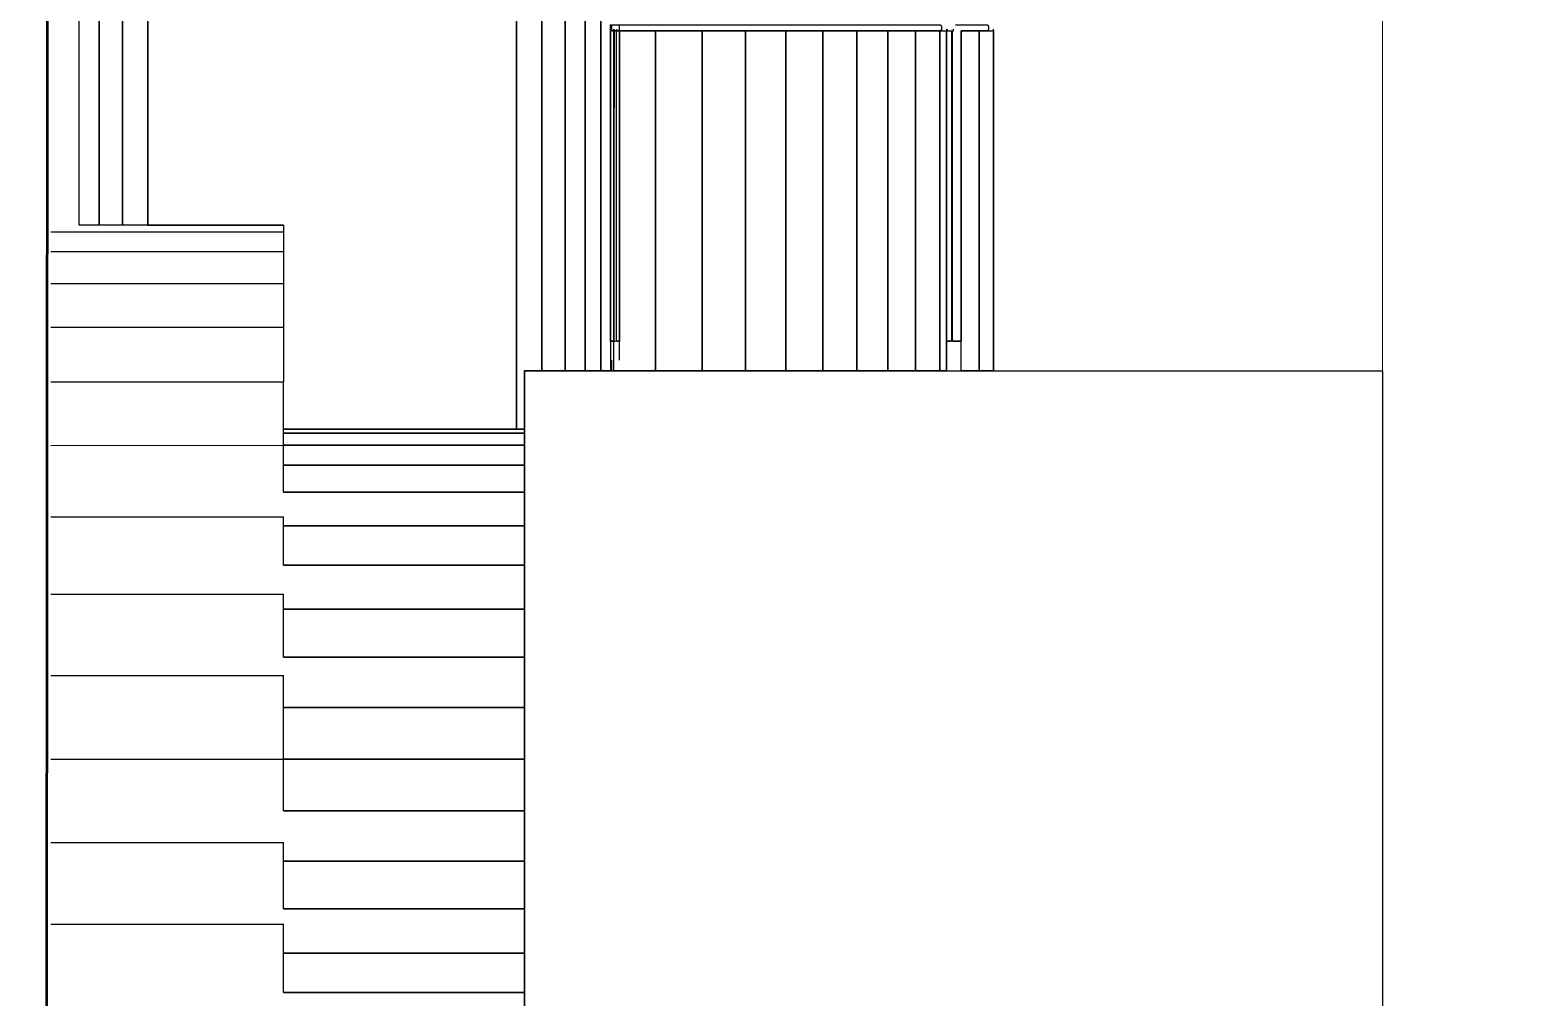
# Model space of a CAD drawing. Header units: centimetres. Extents: x -48696 to 156237, y -5617 to 29024.
# Drawn here: x -13087.8 to -13079.56, y 14443.63 to 14448.95 of the extents above; entities that cross this region are included whole.
import ezdxf

# ---------------------------------------------------------------- set-up
doc = ezdxf.new("R2010")
doc.units = ezdxf.units.CM
doc.layers.add('Moveis', color=1, linetype='Continuous', lineweight=9)
doc.layers.add('Parede Baixa', color=5, linetype='Continuous', lineweight=50)
doc.layers.add('Piso', color=55, linetype='Continuous')

msp = doc.modelspace()

# ---------------------------------------------------------------- hatches: boundary and pattern name
at = {"layer": 'Piso'}
h = msp.add_hatch(dxfattribs=at)
h.set_pattern_fill('ANSI37', color=256, scale=13.333333, angle=45)
h.set_pattern_definition([(90, (5480.73, -3367.213), (-42.33333, 2e-14), []), (180, (5480.73, -3367.213), (-2e-14, -42.33333), [])])
h.paths.add_polyline_path([(-12937.99445, 14313.57475), (-13087.78039, 14313.52818), (-13087.75893, 14339.12057), (-13086.06218, 14339.03706), (-13086.21793, 14345.88526), (-13083.58652, 14345.88526), (-13076.83896, 14346.39357), (-13076.83896, 14347.52057), (-13048.61262, 14347.52057), (-13048.61262, 14334.9489), (-13017.93074, 14334.9489), (-13017.93074, 14365.69224), (-13048.61262, 14365.69224), (-13048.61262, 14353.12057), (-13076.83896, 14353.12057), (-13076.83896, 14354.24757), (-13080.84877, 14354.24757), (-13083.58652, 14354.75588), (-13086.21793, 14354.75588), (-13086.26036, 14361.5593), (-13087.75238, 14361.56017), (-13087.79683, 14393.54395), (-12937.94779, 14393.57476)])
h.paths.add_polyline_path([(-12937.94371, 14400.57476), (-13087.72964, 14400.54397), (-13087.72964, 14403.52722), (-13083.4999, 14403.52722), (-13083.4999, 14405.32683), (-13082.50635, 14405.62652), (-13082.23122, 14423.36513), (-13084.60047, 14423.40188), (-13085.80529, 14421.30052), (-13084.31367, 14420.4453), (-13083.4999, 14407.79389), (-13087.72541, 14407.79636), (-13087.70718, 14439.04928), (-13084.26459, 14439.04928), (-13084.26459, 14440.89998), (-13082.40115, 14440.89998), (-13082.40115, 14442.80677), (-13080.36586, 14442.80677), (-13080.36586, 14425.43759), (-13021.14763, 14426.13282), (-13021.14763, 14446.86308), (-13023.69233, 14463.57722), (-13041.17218, 14467.13162), (-13080.36586, 14464.44261), (-13080.36586, 14447.07343), (-13082.5025, 14447.07343), (-13082.5025, 14448.97043), (-13084.42469, 14449.19548), (-13084.51767, 14450.72475), (-13087.70037, 14450.72475), (-13087.68078, 14465.72113), (-13086.67623, 14465.11919), (-13085.24137, 14465.11919), (-13085.53098, 14466.6844), (-13082.71596, 14466.67068), (-13082.72939, 14463.91475), (-13081.33711, 14464.11318), (-13081.10084, 14466.51247), (-13080.67037, 14466.65959), (-13080.11105, 14470.90493), (-13077.61769, 14471.48413), (-13077.61769, 14476.85671), (-13077.61769, 14477.85959), (-13037.68454, 14477.85959), (-13037.64154, 14551.58544), (-13032.33398, 14551.58544), (-13032.33398, 14556.58544), (-12950.33295, 14556.77376), (-12950.32565, 14553.59765), (-12953.32565, 14553.59076), (-12953.15915, 14481.09095), (-12956.65914, 14481.08291), (-12956.6063, 14484.36317), (-12962.3686, 14483.8856), (-12962.3686, 14477.61076), (-12956.94332, 14474.61595), (-12956.29042, 14478.58375), (-12953.1534, 14478.58375), (-12953.14423, 14474.59097), (-12950.14423, 14474.59786), (-12950.15342, 14478.59785), (-12946.65343, 14478.60588), (-12946.64621, 14475.46396), (-12942.64466, 14475.46396), (-12941.08587, 14478.07029), (-12941.08587, 14481.72332), (-12942.7351, 14484.28189), (-12947.08174, 14484.28189), (-12946.65917, 14481.10588), (-12950.15916, 14481.09784), (-12950.32106, 14551.59765), (-12940.32108, 14551.59971), (-12940.32149, 14553.59702), (-12937.85446, 14553.60538)])

# ---------------------------------------------------------------- linework, layer by layer
at = {"layer": 'Moveis'}
msp.add_line((-13080.36586, 14425.43759), (-13080.36586, 14464.44261), dxfattribs=at)
at = {"layer": 'Parede Baixa'}
msp.add_line((-13087.78039, 14313.52818), (-13087.64038, 14553.57458), dxfattribs=at)
at = {"layer": 'Piso'}
for p, q in [((-13084.58986, 14448.94265), (-13084.58877, 14448.95093)), ((-13084.58557, 14448.94265), (-13084.58986, 14448.94265)), ((-13084.58986, 14447.23627), (-13084.58986, 14448.94265)), ((-13084.58986, 14447.23627), (-13084.58557, 14448.94265)), ((-13084.58557, 14448.94265), (-13084.58449, 14448.95093)), ((-13084.58049, 14448.94265), (-13084.58557, 14448.94265)), ((-13084.58049, 14448.94265), (-13084.57386, 14448.94265)), ((-13084.5728, 14448.95093), (-13084.57386, 14448.94265)), ((-13084.57386, 14448.94265), (-13084.55786, 14448.94265)), ((-13084.55786, 14448.94265), (-13084.55786, 14448.97036)), ((-13082.78806, 14448.94265), (-13082.78822, 14448.95093)), ((-13082.76139, 14448.95093), (-13082.76029, 14448.94265)), ((-13082.75756, 14448.95093), (-13082.76029, 14448.94265)), ((-13082.76029, 14447.23627), (-13082.76029, 14448.94265)), ((-13082.76029, 14448.94265), (-13082.73353, 14448.94265)), ((-13082.73353, 14448.94265), (-13082.72745, 14448.94265)), ((-13082.72745, 14448.94265), (-13082.72312, 14448.94265)), ((-13082.72312, 14448.94265), (-13082.72194, 14448.95093)), ((-13082.53002, 14448.94265), (-13082.53013, 14448.95093)), ((-13082.53002, 14448.94265), (-13082.5025, 14448.94265)), ((-13082.5025, 14448.94265), (-13082.50371, 14448.95065)), ((-13082.5025, 14447.23627), (-13082.5025, 14448.94265)), ((-13087.14986, 14447.87343), (-13086.40319, 14447.87343)), ((-13084.60803, 14447.23627), (-13084.58986, 14447.23627)), ((-13084.58986, 14447.23627), (-13084.58049, 14447.23627)), ((-13084.58986, 14447.21), (-13084.58986, 14447.23627)), ((-13084.58986, 14447.13185), (-13084.58986, 14447.21)), ((-13084.57386, 14447.23627), (-13084.55786, 14447.23627)), ((-13082.76029, 14447.23627), (-13082.73353, 14447.23627)), ((-13082.76029, 14447.21), (-13082.76029, 14447.23627)), ((-13082.76029, 14447.13185), (-13082.76029, 14447.21)), ((-13082.72745, 14447.23627), (-13082.68013, 14447.23627)), ((-13082.5025, 14447.21), (-13082.5025, 14447.23627)), ((-13082.5025, 14447.13185), (-13082.5025, 14447.21)), ((-13084.58986, 14447.07343), (-13084.58986, 14447.13185)), ((-13082.76029, 14447.07343), (-13082.76029, 14447.13185)), ((-13082.5025, 14447.07343), (-13082.5025, 14447.13185)), ((-13085.08053, 14447.04717), (-13085.08053, 14447.07343)), ((-13085.08053, 14447.07343), (-13084.98516, 14447.07343)), ((-13085.08053, 14446.96902), (-13085.08053, 14447.04717)), ((-13084.98516, 14447.07343), (-13084.85653, 14447.07343)), ((-13084.85653, 14447.07343), (-13084.74607, 14447.07343)), ((-13084.74607, 14447.07343), (-13084.66131, 14447.07343)), ((-13084.66131, 14447.07343), (-13084.60803, 14447.07343)), ((-13084.60803, 14447.07343), (-13084.58986, 14447.07343)), ((-13084.60053, 14447.07343), (-13084.36009, 14447.07343)), ((-13084.58986, 14447.07343), (-13084.58049, 14447.07343)), ((-13084.58049, 14447.07343), (-13084.57386, 14447.07343)), ((-13084.57386, 14447.07343), (-13084.55786, 14447.07343)), ((-13084.36009, 14447.07343), (-13084.10453, 14447.07343)), ((-13084.10453, 14447.07343), (-13083.86597, 14447.07343)), ((-13083.86597, 14447.07343), (-13083.64452, 14447.07343)), ((-13083.64452, 14447.07343), (-13083.44027, 14447.07343)), ((-13083.44027, 14447.07343), (-13083.25332, 14447.07343)), ((-13083.25332, 14447.07343), (-13083.08376, 14447.07343)), ((-13083.08376, 14447.07343), (-13082.93166, 14447.07343)), ((-13082.93166, 14447.07343), (-13082.7971, 14447.07343)), ((-13082.7971, 14447.07343), (-13082.76029, 14447.07343)), ((-13082.76029, 14447.07343), (-13082.73353, 14447.07343)), ((-13082.73353, 14447.07343), (-13082.72745, 14447.07343)), ((-13082.72745, 14447.07343), (-13082.68013, 14447.07343)), ((-13082.68013, 14447.07343), (-13082.58081, 14447.07343)), ((-13082.58081, 14447.07343), (-13082.5025, 14447.07343)), ((-13082.5025, 14447.07343), (-13080.36586, 14447.07343)), ((-13080.36586, 14447.07343), (-13080.36586, 14442.80677)), ((-13085.08053, 14446.84091), (-13085.08053, 14446.96902)), ((-13085.08053, 14446.75343), (-13085.08053, 14446.84091)), ((-13086.40319, 14446.75343), (-13085.12319, 14446.75343)), ((-13085.12319, 14446.75343), (-13085.08053, 14446.75343)), ((-13085.08053, 14446.73111), (-13085.08053, 14446.75343)), ((-13085.08053, 14446.66468), (-13085.08053, 14446.73111)), ((-13085.08053, 14446.55579), (-13085.08053, 14446.66468)), ((-13085.08053, 14446.44859), (-13085.08053, 14446.55579)), ((-13085.08053, 14446.40712), (-13085.08053, 14446.44859)), ((-13085.08053, 14446.22232), (-13085.08053, 14446.40712)), ((-13085.08053, 14446.19404), (-13085.08053, 14446.22232)), ((-13085.08053, 14446.00595), (-13085.08053, 14446.19404)), ((-13085.08053, 14445.90861), (-13085.08053, 14446.00595)), ((-13085.08053, 14445.76334), (-13085.08053, 14445.90861)), ((-13085.08053, 14445.59934), (-13085.08053, 14445.76334)), ((-13085.08053, 14445.50045), (-13085.08053, 14445.59934)), ((-13085.08053, 14445.27383), (-13085.08053, 14445.50045)), ((-13085.08053, 14445.22377), (-13085.08053, 14445.27383)), ((-13085.08053, 14444.9401), (-13085.08053, 14445.22377)), ((-13085.08053, 14444.65643), (-13085.08053, 14444.9401)), ((-13085.08053, 14444.60637), (-13085.08053, 14444.65643)), ((-13085.08053, 14444.37975), (-13085.08053, 14444.60637)), ((-13085.08053, 14444.28086), (-13085.08053, 14444.37975)), ((-13085.08053, 14444.11686), (-13085.08053, 14444.28086)), ((-13085.08053, 14443.97159), (-13085.08053, 14444.11686)), ((-13085.08053, 14443.87425), (-13085.08053, 14443.97159)), ((-13085.08053, 14443.68616), (-13085.08053, 14443.87425)), ((-13085.08053, 14443.65788), (-13085.08053, 14443.68616)), ((-13085.08053, 14443.47308), (-13085.08053, 14443.65788))]:
    msp.add_line(p, q, dxfattribs=at)
for points, invisible_edges in [([(-13082.5025, 14448.94265), (-13082.5025, 14448.94265), (-13082.50371, 14448.95065), (-13082.24908, 14469.1777)], 13), ([(-13082.5025, 14448.94265), (-13082.5025, 14448.94265), (-13082.50371, 14448.95065), (-13082.24908, 14469.1777)], 13), ([(-13082.5025, 14448.94265), (-13082.5025, 14448.94265), (-13082.50371, 14448.95065), (-13082.24908, 14469.1777)], 13), ([(-13082.5025, 14448.94265), (-13082.5025, 14448.94265), (-13082.50371, 14448.95065), (-13082.24908, 14469.1777)], 13), ([(-13082.5025, 14448.94265), (-13082.5025, 14448.94265), (-13082.50371, 14448.95065), (-13082.24908, 14469.1777)], 13), ([(-13087.52698, 14447.87343), (-13087.52698, 14447.87343), (-13087.52698, 14450.00677), (-13087.41653, 14447.87343)], 4), ([(-13087.41653, 14450.00677), (-13087.41653, 14450.00677), (-13087.41653, 14447.87343), (-13087.52698, 14450.00677)], 4), ([(-13087.41653, 14447.87343), (-13087.41653, 14447.87343), (-13087.41653, 14450.00677), (-13087.2879, 14447.87343)], 4), ([(-13087.2879, 14450.00677), (-13087.2879, 14450.00677), (-13087.2879, 14447.87343), (-13087.41653, 14450.00677)], 4), ([(-13087.2879, 14447.87343), (-13087.2879, 14447.87343), (-13087.2879, 14450.00677), (-13087.14986, 14447.87343)], 4), ([(-13087.14986, 14450.00677), (-13087.14986, 14450.00677), (-13087.14986, 14447.87343), (-13087.2879, 14450.00677)], 4), ([(-13087.14986, 14447.87343), (-13087.14986, 14447.87343), (-13087.14986, 14450.00677), (-13086.40319, 14447.87343)], 4), ([(-13085.12319, 14450.00677), (-13085.12319, 14450.00677), (-13086.40319, 14447.87343), (-13087.14986, 14450.00677)], 6), ([(-13085.12319, 14446.75343), (-13085.12319, 14446.75343), (-13086.40319, 14447.87343), (-13085.12319, 14450.00677)], 6), ([(-13085.12319, 14446.75343), (-13085.12319, 14446.75343), (-13085.12319, 14450.00677), (-13085.08053, 14446.75343)], 4), ([(-13084.98516, 14450.00677), (-13084.98516, 14450.00677), (-13085.08053, 14447.07343), (-13085.12319, 14450.00677)], 6), ([(-13084.98516, 14447.07343), (-13084.98516, 14447.07343), (-13085.08053, 14447.07343), (-13084.98516, 14450.00677)], 4), ([(-13084.98516, 14447.07343), (-13084.98516, 14447.07343), (-13084.98516, 14450.00677), (-13084.85653, 14447.07343)], 4), ([(-13084.85653, 14450.00677), (-13084.85653, 14450.00677), (-13084.85653, 14447.07343), (-13084.98516, 14450.00677)], 4), ([(-13084.85653, 14447.07343), (-13084.85653, 14447.07343), (-13084.85653, 14450.00677), (-13084.74607, 14447.07343)], 4), ([(-13084.74607, 14450.00677), (-13084.74607, 14450.00677), (-13084.74607, 14447.07343), (-13084.85653, 14450.00677)], 4), ([(-13084.74607, 14447.07343), (-13084.74607, 14447.07343), (-13084.74607, 14450.00677), (-13084.66131, 14447.07343)], 4), ([(-13084.66131, 14450.00677), (-13084.66131, 14450.00677), (-13084.66131, 14447.07343), (-13084.74607, 14450.00677)], 4), ([(-13084.66131, 14447.07343), (-13084.66131, 14447.07343), (-13084.66131, 14450.00677), (-13084.60803, 14447.07343)], 4), ([(-13084.60803, 14450.00677), (-13084.60803, 14450.00677), (-13084.60803, 14447.07343), (-13084.66131, 14450.00677)], 6), ([(-13084.60803, 14447.13185), (-13084.60803, 14447.13185), (-13084.60803, 14447.07343), (-13084.60803, 14450.00677)], 13), ([(-13084.60803, 14447.21), (-13084.60803, 14447.21), (-13084.60803, 14447.13185), (-13084.60803, 14450.00677)], 13), ([(-13084.60803, 14447.23627), (-13084.60803, 14447.23627), (-13084.60803, 14447.21), (-13084.60803, 14450.00677)], 13), ([(-13084.60803, 14448.97465), (-13084.60803, 14448.97465), (-13084.60803, 14447.23627), (-13084.60803, 14450.00677)], 13), ([(-13084.60803, 14447.23627), (-13084.60803, 14447.23627), (-13084.60803, 14448.97465), (-13084.58986, 14447.23627)], 4), ([(-13084.58986, 14448.97465), (-13084.58986, 14448.97465), (-13084.58986, 14447.23627), (-13084.60803, 14448.97465)], 6), ([(-13084.60053, 14448.94265), (-13084.60053, 14448.94265), (-13084.60053, 14448.97036), (-13084.36009, 14448.94265)], 4), ([(-13084.36009, 14448.94265), (-13084.36009, 14448.94265), (-13084.36009, 14447.07343), (-13084.60053, 14448.94265)], 4), ([(-13082.79262, 14448.97465), (-13082.79262, 14448.97465), (-13084.36009, 14448.94265), (-13084.5995, 14448.97465)], 6), ([(-13084.58986, 14448.94265), (-13084.58986, 14448.94265), (-13084.58986, 14447.23627), (-13084.58986, 14448.97465)], 13), ([(-13084.58877, 14448.95093), (-13084.58877, 14448.95093), (-13084.58986, 14448.94265), (-13084.58986, 14448.97465)], 13), ([(-13084.57386, 14447.23627), (-13084.57386, 14447.23627), (-13084.57386, 14448.94265), (-13084.55786, 14447.23627)], 4), ([(-13084.55786, 14448.94265), (-13084.55786, 14448.94265), (-13084.55786, 14447.23627), (-13084.57386, 14448.94265)], 4), ([(-13084.55683, 14448.97465), (-13084.55683, 14448.97465), (-13084.31743, 14448.94265), (-13084.55786, 14448.97036)], 6), ([(-13084.55786, 14448.94265), (-13084.55786, 14448.94265), (-13084.31743, 14447.07343), (-13084.55786, 14447.23627)], 6), ([(-13084.10453, 14448.94265), (-13084.10453, 14448.94265), (-13084.36009, 14448.94265), (-13082.79262, 14448.97465)], 13), ([(-13084.36009, 14447.07343), (-13084.36009, 14447.07343), (-13084.36009, 14448.94265), (-13084.10453, 14447.07343)], 4), ([(-13084.10453, 14448.94265), (-13084.10453, 14448.94265), (-13084.10453, 14447.07343), (-13084.36009, 14448.94265)], 4), ([(-13083.86597, 14448.94265), (-13083.86597, 14448.94265), (-13084.10453, 14448.94265), (-13082.79262, 14448.97465)], 13), ([(-13083.86597, 14448.94265), (-13083.86597, 14448.94265), (-13083.86597, 14447.07343), (-13084.10453, 14448.94265)], 4), ([(-13084.10453, 14447.07343), (-13084.10453, 14447.07343), (-13084.10453, 14448.94265), (-13083.86597, 14447.07343)], 4), ([(-13083.64452, 14448.94265), (-13083.64452, 14448.94265), (-13083.86597, 14448.94265), (-13082.79262, 14448.97465)], 13), ([(-13083.86597, 14447.07343), (-13083.86597, 14447.07343), (-13083.86597, 14448.94265), (-13083.64452, 14447.07343)], 4), ([(-13083.64452, 14448.94265), (-13083.64452, 14448.94265), (-13083.64452, 14447.07343), (-13083.86597, 14448.94265)], 4), ([(-13083.44027, 14448.94265), (-13083.44027, 14448.94265), (-13083.64452, 14448.94265), (-13082.79262, 14448.97465)], 13), ([(-13083.64452, 14447.07343), (-13083.64452, 14447.07343), (-13083.64452, 14448.94265), (-13083.44027, 14447.07343)], 4), ([(-13083.44027, 14448.94265), (-13083.44027, 14448.94265), (-13083.44027, 14447.07343), (-13083.64452, 14448.94265)], 4), ([(-13083.25332, 14448.94265), (-13083.25332, 14448.94265), (-13083.44027, 14448.94265), (-13082.79262, 14448.97465)], 13), ([(-13083.44027, 14447.07343), (-13083.44027, 14447.07343), (-13083.44027, 14448.94265), (-13083.25332, 14447.07343)], 4), ([(-13083.25332, 14448.94265), (-13083.25332, 14448.94265), (-13083.25332, 14447.07343), (-13083.44027, 14448.94265)], 4), ([(-13083.08376, 14448.94265), (-13083.08376, 14448.94265), (-13083.25332, 14448.94265), (-13082.79262, 14448.97465)], 13), ([(-13083.25332, 14447.07343), (-13083.25332, 14447.07343), (-13083.25332, 14448.94265), (-13083.08376, 14447.07343)], 4), ([(-13083.08376, 14448.94265), (-13083.08376, 14448.94265), (-13083.08376, 14447.07343), (-13083.25332, 14448.94265)], 4), ([(-13082.93166, 14448.94265), (-13082.93166, 14448.94265), (-13083.08376, 14448.94265), (-13082.79262, 14448.97465)], 13), ([(-13082.93166, 14448.94265), (-13082.93166, 14448.94265), (-13082.93166, 14447.07343), (-13083.08376, 14448.94265)], 4), ([(-13083.08376, 14447.07343), (-13083.08376, 14447.07343), (-13083.08376, 14448.94265), (-13082.93166, 14447.07343)], 4), ([(-13082.7971, 14448.94265), (-13082.7971, 14448.94265), (-13082.93166, 14448.94265), (-13082.79262, 14448.97465)], 13), ([(-13082.93166, 14447.07343), (-13082.93166, 14447.07343), (-13082.93166, 14448.94265), (-13082.7971, 14447.07343)], 4), ([(-13082.7971, 14448.94265), (-13082.7971, 14448.94265), (-13082.7971, 14447.07343), (-13082.93166, 14448.94265)], 4), ([(-13082.78806, 14448.94265), (-13082.78806, 14448.94265), (-13082.7971, 14448.94265), (-13082.79262, 14448.97465)], 13), ([(-13082.7971, 14447.07343), (-13082.7971, 14447.07343), (-13082.7971, 14448.94265), (-13082.76029, 14447.07343)], 4), ([(-13082.78806, 14448.94265), (-13082.78806, 14448.94265), (-13082.76029, 14447.07343), (-13082.7971, 14448.94265)], 6), ([(-13082.79034, 14448.97036), (-13082.79034, 14448.97036), (-13082.78806, 14448.94265), (-13082.79262, 14448.97465)], 6), ([(-13082.7894, 14448.96527), (-13082.7894, 14448.96527), (-13082.78806, 14448.94265), (-13082.79034, 14448.97036)], 6), ([(-13082.78867, 14448.95865), (-13082.78867, 14448.95865), (-13082.78806, 14448.94265), (-13082.7894, 14448.96527)], 6), ([(-13082.78822, 14448.95093), (-13082.78822, 14448.95093), (-13082.78806, 14448.94265), (-13082.78867, 14448.95865)], 4), ([(-13082.76029, 14448.94265), (-13082.76029, 14448.94265), (-13082.76029, 14447.07343), (-13082.78806, 14448.94265)], 6), ([(-13082.76029, 14447.23627), (-13082.76029, 14447.23627), (-13082.76029, 14448.94265), (-13082.73353, 14447.23627)], 4), ([(-13082.73353, 14448.94265), (-13082.73353, 14448.94265), (-13082.73353, 14447.23627), (-13082.76029, 14448.94265)], 4), ([(-13082.76029, 14447.13185), (-13082.76029, 14447.13185), (-13082.76029, 14447.07343), (-13082.76029, 14448.94265)], 13), ([(-13082.76029, 14447.21), (-13082.76029, 14447.21), (-13082.76029, 14447.13185), (-13082.76029, 14448.94265)], 13), ([(-13082.76029, 14447.23627), (-13082.76029, 14447.23627), (-13082.76029, 14447.21), (-13082.76029, 14448.94265)], 4), ([(-13082.72745, 14447.23627), (-13082.72745, 14447.23627), (-13082.72745, 14448.94265), (-13082.68013, 14447.23627)], 4), ([(-13082.72312, 14448.94265), (-13082.72312, 14448.94265), (-13082.68013, 14447.23627), (-13082.72745, 14448.94265)], 6), ([(-13082.72194, 14448.95093), (-13082.72194, 14448.95093), (-13082.68013, 14447.23627), (-13082.72312, 14448.94265)], 6), ([(-13082.68013, 14448.94265), (-13082.68013, 14448.94265), (-13082.68013, 14447.23627), (-13082.71186, 14448.97465)], 13), ([(-13082.53333, 14448.97465), (-13082.53333, 14448.97465), (-13082.68013, 14448.94265), (-13082.71186, 14448.97465)], 6), ([(-13082.58081, 14448.94265), (-13082.58081, 14448.94265), (-13082.68013, 14448.94265), (-13082.53333, 14448.97465)], 13), ([(-13082.68013, 14448.94265), (-13082.68013, 14448.94265), (-13082.58081, 14447.07343), (-13082.68013, 14447.23627)], 6), ([(-13082.58081, 14448.94265), (-13082.58081, 14448.94265), (-13082.58081, 14447.07343), (-13082.68013, 14448.94265)], 4), ([(-13082.53002, 14448.94265), (-13082.53002, 14448.94265), (-13082.58081, 14448.94265), (-13082.53333, 14448.97465)], 13), ([(-13082.58081, 14447.07343), (-13082.58081, 14447.07343), (-13082.58081, 14448.94265), (-13082.5025, 14447.07343)], 4), ([(-13082.53002, 14448.94265), (-13082.53002, 14448.94265), (-13082.5025, 14447.07343), (-13082.58081, 14448.94265)], 6), ([(-13082.53167, 14448.97036), (-13082.53167, 14448.97036), (-13082.53002, 14448.94265), (-13082.53333, 14448.97465)], 6), ([(-13082.53099, 14448.96527), (-13082.53099, 14448.96527), (-13082.53002, 14448.94265), (-13082.53167, 14448.97036)], 6), ([(-13082.53046, 14448.95865), (-13082.53046, 14448.95865), (-13082.53002, 14448.94265), (-13082.53099, 14448.96527)], 6), ([(-13082.53013, 14448.95093), (-13082.53013, 14448.95093), (-13082.53002, 14448.94265), (-13082.53046, 14448.95865)], 4), ([(-13082.5025, 14448.94265), (-13082.5025, 14448.94265), (-13082.5025, 14447.07343), (-13082.53002, 14448.94265)], 6), ([(-13082.5025, 14447.13185), (-13082.5025, 14447.13185), (-13082.5025, 14447.07343), (-13082.5025, 14448.94265)], 13), ([(-13082.5025, 14447.21), (-13082.5025, 14447.21), (-13082.5025, 14447.13185), (-13082.5025, 14448.94265)], 13), ([(-13082.5025, 14447.23627), (-13082.5025, 14447.23627), (-13082.5025, 14447.21), (-13082.5025, 14448.94265)], 4), ([(-13086.40319, 14447.87343), (-13086.40319, 14447.87343), (-13086.40319, 14447.83732), (-13087.14986, 14447.87343)], 4), ([(-13086.40319, 14447.83732), (-13086.40319, 14447.83732), (-13086.40319, 14447.72987), (-13087.68319, 14447.83732)], 4), ([(-13086.40319, 14447.72987), (-13086.40319, 14447.72987), (-13086.40319, 14447.55372), (-13087.68319, 14447.72987)], 4), ([(-13086.40319, 14447.55372), (-13086.40319, 14447.55372), (-13086.40319, 14447.31322), (-13087.68319, 14447.55372)], 4), ([(-13086.40319, 14447.31322), (-13086.40319, 14447.31322), (-13086.40319, 14447.01428), (-13087.68319, 14447.31322)], 4), ([(-13084.55786, 14447.23627), (-13084.55786, 14447.23627), (-13084.31743, 14447.07343), (-13084.55786, 14447.21)], 6), ([(-13084.55786, 14447.21), (-13084.55786, 14447.21), (-13084.31743, 14447.07343), (-13084.55786, 14447.13185)], 6), ([(-13082.68013, 14447.23627), (-13082.68013, 14447.23627), (-13082.58081, 14447.07343), (-13082.68013, 14447.21)], 6), ([(-13082.68013, 14447.21), (-13082.68013, 14447.21), (-13082.58081, 14447.07343), (-13082.68013, 14447.13185)], 6), ([(-13084.60053, 14447.07343), (-13084.60053, 14447.07343), (-13084.60053, 14447.13185), (-13084.36009, 14447.07343)], 4), ([(-13082.68013, 14447.07343), (-13082.68013, 14447.07343), (-13082.68013, 14447.13185), (-13082.58081, 14447.07343)], 4), ([(-13085.08053, 14446.84091), (-13085.08053, 14446.84091), (-13085.08053, 14446.75343), (-13085.08053, 14447.07343)], 13), ([(-13085.08053, 14446.96902), (-13085.08053, 14446.96902), (-13085.08053, 14446.84091), (-13085.08053, 14447.07343)], 13), ([(-13085.08053, 14447.04717), (-13085.08053, 14447.04717), (-13085.08053, 14446.96902), (-13085.08053, 14447.07343)], 4), ([(-13086.40319, 14447.01428), (-13086.40319, 14447.01428), (-13086.40319, 14446.66468), (-13087.68319, 14447.01428)], 6), ([(-13086.40319, 14446.75343), (-13086.40319, 14446.75343), (-13086.40319, 14447.01428), (-13085.12319, 14446.75343)], 4), ([(-13085.08053, 14446.84091), (-13085.08053, 14446.84091), (-13079.64053, 14446.666), (-13085.08053, 14446.75343)], 6), ([(-13086.40319, 14446.73111), (-13086.40319, 14446.73111), (-13086.40319, 14446.75343), (-13085.08053, 14446.73111)], 4), ([(-13085.12319, 14446.75343), (-13085.12319, 14446.75343), (-13085.08053, 14446.73111), (-13086.40319, 14446.75343)], 6), ([(-13086.40319, 14446.66468), (-13086.40319, 14446.66468), (-13086.40319, 14446.73111), (-13085.08053, 14446.66468)], 4), ([(-13085.08053, 14446.73111), (-13085.08053, 14446.73111), (-13085.08053, 14446.66468), (-13086.40319, 14446.73111)], 4), ([(-13085.08053, 14446.75343), (-13085.08053, 14446.75343), (-13085.08053, 14446.73111), (-13085.12319, 14446.75343)], 4), ([(-13085.08053, 14446.75343), (-13085.08053, 14446.75343), (-13079.64053, 14446.666), (-13085.08053, 14446.73111)], 6), ([(-13086.40319, 14446.66468), (-13086.40319, 14446.66468), (-13086.40319, 14446.27181), (-13087.68319, 14446.66427)], 6), ([(-13086.40319, 14446.55579), (-13086.40319, 14446.55579), (-13086.40319, 14446.66468), (-13085.08053, 14446.55579)], 4), ([(-13085.08053, 14446.66468), (-13085.08053, 14446.66468), (-13085.08053, 14446.55579), (-13086.40319, 14446.66468)], 4), ([(-13085.08053, 14446.66468), (-13085.08053, 14446.66468), (-13079.64053, 14446.44859), (-13085.08053, 14446.55579)], 6), ([(-13086.40319, 14446.40712), (-13086.40319, 14446.40712), (-13086.40319, 14446.55579), (-13085.08053, 14446.40712)], 4), ([(-13085.08053, 14446.55579), (-13085.08053, 14446.55579), (-13085.08053, 14446.40712), (-13086.40319, 14446.55579)], 6), ([(-13085.08053, 14446.44859), (-13085.08053, 14446.44859), (-13085.08053, 14446.40712), (-13085.08053, 14446.55579)], 4), ([(-13085.08053, 14446.44859), (-13085.08053, 14446.44859), (-13079.64053, 14446.19404), (-13085.08053, 14446.40712)], 6), ([(-13085.08053, 14446.40712), (-13085.08053, 14446.40712), (-13085.08053, 14446.22232), (-13086.40319, 14446.40712)], 4), ([(-13085.08053, 14446.40712), (-13085.08053, 14446.40712), (-13079.64053, 14446.19404), (-13085.08053, 14446.22232)], 6), ([(-13086.40319, 14446.27181), (-13086.40319, 14446.27181), (-13086.40319, 14445.84655), (-13087.68319, 14446.27181)], 6), ([(-13086.40319, 14446.22232), (-13086.40319, 14446.22232), (-13086.40319, 14446.27181), (-13085.08053, 14446.22232)], 4), ([(-13086.40319, 14446.00595), (-13086.40319, 14446.00595), (-13086.40319, 14446.22232), (-13085.08053, 14446.00595)], 4), ([(-13085.08053, 14446.22232), (-13085.08053, 14446.22232), (-13085.08053, 14446.00595), (-13086.40319, 14446.22232)], 6), ([(-13085.08053, 14446.19404), (-13085.08053, 14446.19404), (-13085.08053, 14446.00595), (-13085.08053, 14446.22232)], 4), ([(-13085.08053, 14446.19404), (-13085.08053, 14446.19404), (-13079.64053, 14445.90861), (-13085.08053, 14446.00595)], 6), ([(-13085.08053, 14446.00595), (-13085.08053, 14446.00595), (-13085.08053, 14445.76334), (-13086.40319, 14446.00595)], 6), ([(-13085.08053, 14445.90861), (-13085.08053, 14445.90861), (-13085.08053, 14445.76334), (-13085.08053, 14446.00595)], 4), ([(-13085.08053, 14445.90861), (-13085.08053, 14445.90861), (-13079.64053, 14445.59934), (-13085.08053, 14445.76334)], 6), ([(-13086.40319, 14445.84655), (-13086.40319, 14445.84655), (-13086.40319, 14445.39897), (-13087.68319, 14445.84655)], 6), ([(-13086.40319, 14445.76334), (-13086.40319, 14445.76334), (-13086.40319, 14445.84655), (-13085.08053, 14445.76334)], 4), ([(-13086.40319, 14445.50045), (-13086.40319, 14445.50045), (-13086.40319, 14445.76334), (-13085.08053, 14445.50045)], 4), ([(-13085.08053, 14445.76334), (-13085.08053, 14445.76334), (-13085.08053, 14445.50045), (-13086.40319, 14445.76334)], 6), ([(-13085.08053, 14445.59934), (-13085.08053, 14445.59934), (-13085.08053, 14445.50045), (-13085.08053, 14445.76334)], 4), ([(-13085.08053, 14445.59934), (-13085.08053, 14445.59934), (-13079.64053, 14445.27383), (-13085.08053, 14445.50045)], 6), ([(-13085.08053, 14445.50045), (-13085.08053, 14445.50045), (-13085.08053, 14445.22377), (-13086.40319, 14445.50045)], 6), ([(-13085.08053, 14445.27383), (-13085.08053, 14445.27383), (-13085.08053, 14445.22377), (-13085.08053, 14445.50045)], 4), ([(-13086.40319, 14445.39897), (-13086.40319, 14445.39897), (-13086.40319, 14444.9401), (-13087.68319, 14445.39897)], 6), ([(-13086.40319, 14445.22377), (-13086.40319, 14445.22377), (-13086.40319, 14445.39897), (-13085.08053, 14445.22377)], 4), ([(-13086.40319, 14444.9401), (-13086.40319, 14444.9401), (-13086.40319, 14445.22377), (-13085.08053, 14444.9401)], 4), ([(-13085.08053, 14445.22377), (-13085.08053, 14445.22377), (-13085.08053, 14444.9401), (-13086.40319, 14445.22377)], 4), ([(-13085.08053, 14445.27383), (-13085.08053, 14445.27383), (-13079.64053, 14444.9401), (-13085.08053, 14445.22377)], 6), ([(-13086.40319, 14444.9401), (-13086.40319, 14444.9401), (-13086.40319, 14444.48123), (-13087.68319, 14444.9401)], 6), ([(-13086.40319, 14444.65643), (-13086.40319, 14444.65643), (-13086.40319, 14444.9401), (-13085.08053, 14444.65643)], 4), ([(-13085.08053, 14444.9401), (-13085.08053, 14444.9401), (-13085.08053, 14444.65643), (-13086.40319, 14444.9401)], 4), ([(-13085.08053, 14444.9401), (-13085.08053, 14444.9401), (-13079.64053, 14444.60637), (-13085.08053, 14444.65643)], 6), ([(-13085.08053, 14444.65643), (-13085.08053, 14444.65643), (-13085.08053, 14444.37975), (-13086.40319, 14444.65643)], 6), ([(-13085.08053, 14444.60637), (-13085.08053, 14444.60637), (-13085.08053, 14444.37975), (-13085.08053, 14444.65643)], 4), ([(-13085.08053, 14444.60637), (-13085.08053, 14444.60637), (-13079.64053, 14444.28086), (-13085.08053, 14444.37975)], 6), ([(-13086.40319, 14444.48123), (-13086.40319, 14444.48123), (-13086.40319, 14444.03365), (-13087.68319, 14444.48123)], 6), ([(-13086.40319, 14444.37975), (-13086.40319, 14444.37975), (-13086.40319, 14444.48123), (-13085.08053, 14444.37975)], 4), ([(-13086.40319, 14444.11686), (-13086.40319, 14444.11686), (-13086.40319, 14444.37975), (-13085.08053, 14444.11686)], 4), ([(-13085.08053, 14444.37975), (-13085.08053, 14444.37975), (-13085.08053, 14444.11686), (-13086.40319, 14444.37975)], 6), ([(-13085.08053, 14444.28086), (-13085.08053, 14444.28086), (-13085.08053, 14444.11686), (-13085.08053, 14444.37975)], 4), ([(-13085.08053, 14444.28086), (-13085.08053, 14444.28086), (-13079.64053, 14443.97159), (-13085.08053, 14444.11686)], 6), ([(-13085.08053, 14444.11686), (-13085.08053, 14444.11686), (-13085.08053, 14443.87425), (-13086.40319, 14444.11686)], 6), ([(-13085.08053, 14443.97159), (-13085.08053, 14443.97159), (-13085.08053, 14443.87425), (-13085.08053, 14444.11686)], 4), ([(-13086.40319, 14444.03365), (-13086.40319, 14444.03365), (-13086.40319, 14443.60839), (-13087.68319, 14444.03365)], 6), ([(-13086.40319, 14443.87425), (-13086.40319, 14443.87425), (-13086.40319, 14444.03365), (-13085.08053, 14443.87425)], 4), ([(-13085.08053, 14443.97159), (-13085.08053, 14443.97159), (-13079.64053, 14443.68616), (-13085.08053, 14443.87425)], 6), ([(-13086.40319, 14443.65788), (-13086.40319, 14443.65788), (-13086.40319, 14443.87425), (-13085.08053, 14443.65788)], 4), ([(-13085.08053, 14443.87425), (-13085.08053, 14443.87425), (-13085.08053, 14443.65788), (-13086.40319, 14443.87425)], 6), ([(-13085.08053, 14443.68616), (-13085.08053, 14443.68616), (-13085.08053, 14443.65788), (-13085.08053, 14443.87425)], 4), ([(-13085.08053, 14443.65788), (-13085.08053, 14443.65788), (-13085.08053, 14443.47308), (-13086.40319, 14443.65788)], 4), ([(-13085.08053, 14443.68616), (-13085.08053, 14443.68616), (-13079.64053, 14443.43161), (-13085.08053, 14443.65788)], 6), ([(-13085.08053, 14443.65788), (-13085.08053, 14443.65788), (-13079.64053, 14443.43161), (-13085.08053, 14443.47308)], 6)]:
    msp.add_3dface(points, dxfattribs=dict(at, invisible_edges=invisible_edges))

doc.saveas('drawing.dxf')
